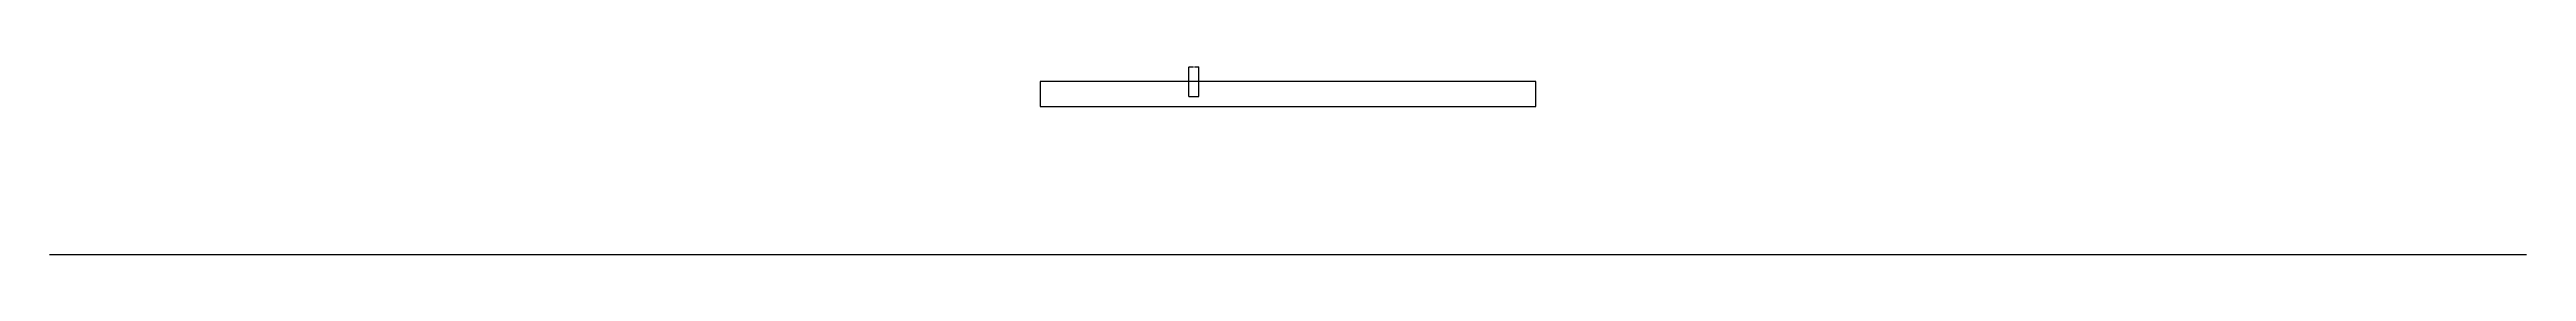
# Model space of a CAD drawing. Header units: metres. Extents: x -2000 to 3000, y -300 to 81.
import ezdxf

# ---------------------------------------------------------------- set-up
doc = ezdxf.new("R2010")
doc.units = ezdxf.units.M
doc.dimstyles.get("Standard").update_dxf_attribs({"dimtxt": 2.5, "dimasz": 2.5, "dimexe": 1.25, "dimexo": 0.625, "dimtad": 1, "dimcen": 2.5, "dimazin": 3, "dimtfac": 1, "dimtmove": 0, "dimatfit": 3})

# ---------------------------------------------------------------- blocks, each defined once
blk = doc.blocks.new('_CLOSEDFILLED')
at = {"color": 0, "linetype": 'BYBLOCK'}
blk.add_solid([(-1, 0), (0, 0), (-1, 0)], dxfattribs=at)
blk = doc.blocks.new('*D1')
for p, q in [((300, 20), (300, 80)), ((300.25, 80), (309, 80)), ((311, 80), (319.75, 80)), ((320, 20), (320, 80))]:
    blk.add_line(p, q)
at = {"layer": 'Defpoints'}
for p in [(300, 80), (300, 20), (320, 20)]:
    blk.add_point(p, dxfattribs=at)
at = {"xscale": 0.25, "yscale": 0.25, "rotation": 180}
blk.add_blockref('_CLOSEDFILLED', (300, 80), dxfattribs=at)
at = {"xscale": 0.25, "yscale": 0.25}
blk.add_blockref('_CLOSEDFILLED', (320, 80), dxfattribs=at)
at = {"insert": (310, 80), "char_height": 1, "attachment_point": 5}
blk.add_mtext('20', dxfattribs=at)

msp = doc.modelspace()

# ---------------------------------------------------------------- linework, layer by layer
for p, q in [((300, 20), (320, 20)), ((-2000, -300), (3000, -300))]:
    msp.add_line(p, q)
msp.add_lwpolyline([(0, 0), (1000, 0), (1000, 50), (0, 50)], close=True)

# ---------------------------------------------------------------- dimensions: what is measured, and where the dimension line sits
dim = msp.add_linear_dim(base=(300, 80), p1=(300, 20), p2=(320, 20), dimstyle='Standard')
dim.commit()
dim.dimension.update_dxf_attribs({"geometry": '*D1', "text_midpoint": (310, 80)})

doc.saveas('drawing.dxf')
